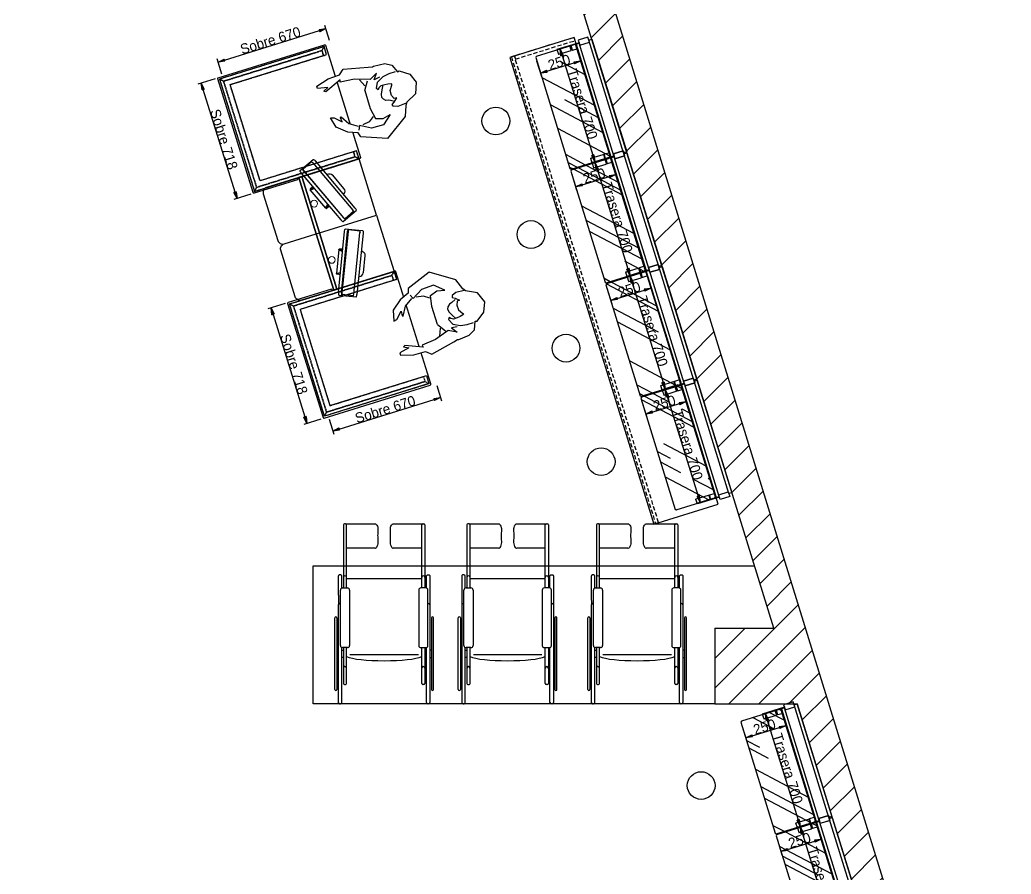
# Model space of a CAD drawing. Header units: inches. Extents: x -159985 to -144881, y -80411 to -63904.
# Drawn here: x -150768 to -144881, y -75707 to -70634 of the extents above; entities that cross this region are included whole.
import ezdxf

# ---------------------------------------------------------------- set-up
doc = ezdxf.new("R2010")
doc.units = ezdxf.units.IN
doc.header["$MEASUREMENT"] = 0
doc.set_wipeout_variables(frame=1)
doc.linetypes.add('Discontinua JB', pattern=[0.75, 0.5, -0.25])
doc.layers.add('7- Kubic Expo Metálica', color=7, linetype='Continuous', true_color=0x9da3a6)
for name, color, linetype in [('_Co MUEBLE CONCEP', 5, 'Continuous'), ('_Co SOMBREADOS', 8, 'Continuous'), ('Cotas bloques dinámicos PM espacio', 250, 'Continuous'), ('Imac JB', 8, 'Continuous'), ('Linea Capa Color 0000 JB', 7, 'Continuous'), ('Linea Capa Color 0008 Gris JB', 8, 'Continuous'), ('Linea Capa Color 0140 Blau Vidre JB', 140, 'Continuous'), ('MOBILIARIO', 42, 'Continuous'), ('PAREDES', 255, 'Continuous'), ('SOMBREADO', 251, 'Continuous')]:
    doc.layers.add(name, color=color, linetype=linetype)
doc.styles.add('Jordi Ava', font='')
doc.styles.get('Jordi Ava').set_extended_font_data('AvantGarde Md BT')
doc.dimstyles.new('Jordi Ava 2015', dxfattribs={"dimtxt": 60, "dimasz": 40, "dimexe": 20, "dimexo": 20, "dimgap": 0.09, "dimtad": 1, "dimdec": 0, "dimzin": 0, "dimdsep": 46, "dimtxsty": 'Jordi Ava', "dimblk": 'CLOSED', "dimcen": 1.5, "dimclrd": 7, "dimclre": 7, "dimclrt": 256, "dimadec": 0, "dimazin": 0, "dimtfac": 0.05, "dimtdec": 0, "dimtofl": 0, "dimtmove": 0, "dimatfit": 3, "dimldrblk": 'CLOSED', "dimfxl": 90, "dimtolj": 1, "dimtzin": 0, "dimlwd": -1, "dimlwe": -1, "dimarcsym": 0})

# ---------------------------------------------------------------- blocks, each defined once
blk = doc.blocks.new('_Closed')
at = {"color": 0, "linetype": 'ByBlock', "lineweight": -2}
for p, q in [((-1, 0.17), (0, 0)), ((-1, 0.17), (-1, -0.17)), ((0, 0), (-1, -0.17)), ((0, 0), (-1, 0))]:
    blk.add_line(p, q, dxfattribs=at)
blk = doc.blocks.new('*D464')
at = {"layer": 'Defpoints', "color": 0, "ltscale": 10, "transparency": 16777216}
for p in [(-149589.7, -70978), (-149691.6, -71009.7), (-149376.4, -71663.5)]:
    blk.add_point(p, dxfattribs=at)
at = {"layer": 'Linea Capa Color 0140 Blau Vidre JB', "color": 7, "ltscale": 10, "transparency": 16777216}
for p, q in [((-149608.8, -70983.9), (-149710.7, -71015.6)), ((-149490.1, -71657), (-149679.7, -71047.9)), ((-149395.5, -71669.5), (-149497.3, -71701.2))]:
    blk.add_line(p, q, dxfattribs=at)
at = {"layer": 'Linea Capa Color 0140 Blau Vidre JB', "color": 7, "ltscale": 10, "transparency": 16777216, "xscale": 40, "yscale": 40, "zscale": 40}
for p, rotation in [((-149691.6, -71009.7), 107.2863674965679), ((-149478.2, -71695.2), 287.2863674965678)]:
    blk.add_blockref('_Closed', p, dxfattribs=dict(at, rotation=rotation))
at = {"layer": 'Linea Capa Color 0140 Blau Vidre JB', "ltscale": 10, "transparency": 16777216, "insert": (-149556.2, -71343.5), "char_height": 60, "attachment_point": 5, "rotation": 287.28637, "style": 'Jordi Ava'}
blk.add_mtext('\\A1;Sobre 718', dxfattribs=at)
blk = doc.blocks.new('*D465')
at = {"layer": 'Defpoints', "color": 0, "ltscale": 10, "transparency": 16777216}
for p in [(-148951.1, -70686), (-148923.1, -70775.8), (-149562.8, -70974.8)]:
    blk.add_point(p, dxfattribs=at)
at = {"layer": 'Linea Capa Color 0140 Blau Vidre JB', "color": 7, "ltscale": 10, "transparency": 16777216}
for p, q in [((-149552.6, -70873.2), (-148989.3, -70697.8)), ((-148929.1, -70756.7), (-148957, -70666.9)), ((-149568.8, -70955.7), (-149596.7, -70866))]:
    blk.add_line(p, q, dxfattribs=at)
at = {"layer": 'Linea Capa Color 0140 Blau Vidre JB', "color": 7, "ltscale": 10, "transparency": 16777216, "xscale": 40, "yscale": 40, "zscale": 40}
for p, rotation in [((-148951.1, -70686), 17.28636749638683), ((-149590.8, -70885), 197.2863674963868)]:
    blk.add_blockref('_Closed', p, dxfattribs=dict(at, rotation=rotation))
at = {"layer": 'Linea Capa Color 0140 Blau Vidre JB', "ltscale": 10, "transparency": 16777216, "insert": (-149279.9, -70756.8), "char_height": 60, "attachment_point": 5, "rotation": 17.28637, "style": 'Jordi Ava'}
blk.add_mtext('\\A1;Sobre 670', dxfattribs=at)
blk = doc.blocks.new('Planta Expo Kubic JB')
at = {"layer": '7- Kubic Expo Metálica', "color": 7}
blk.add_lwpolyline([(348, 577, 0.414214), (318, 607), (28, 607, 0.414214), (-2, 577), (-2, 377), (348, 377)], format="xyb", close=True, dxfattribs=at)
for points in [[(-2, 357), (348, 357), (348, 377), (-2, 377)], [(348, 357), (-2, 357), (-2, 2), (348, 2)]]:
    blk.add_lwpolyline(points, close=True, dxfattribs=at)
at = {"layer": '7- Kubic Expo Metálica', "color": 7, "lineweight": 13, "ltscale": 10}
blk.add_circle((173, 335), 20, dxfattribs=at)
blk = doc.blocks.new('Planta Imac JB 2020')
at = {"layer": 'Imac JB'}
for p, q in [((-197.9, 129.7), (-197.9, 111.1)), ((182.3, 133.7), (-182.3, 133.7)), ((-75.6, 133.7), (-74.4, 155)), ((-73.7, 151.8), (-74.7, 133.7)), ((-72.1, 157), (72.1, 157)), ((-65.3, 133.7), (-71.7, 152.1)), ((-70.2, 155.6), (-62.7, 133.7)), ((70.2, 155.6), (62.7, 133.7)), ((65.3, 133.7), (71.7, 152.1)), ((73.7, 151.8), (74.7, 133.7)), ((75.6, 133.7), (74.4, 155)), ((197.9, 129.7), (197.9, 111.1)), ((-197.9, 111.1), (-197.9, 27.2)), ((-193.1, 44.3), (-193.1, 109.9)), ((-183.4, 112.6), (183.4, 112.6)), ((182.3, 115.2), (-182.3, 115.2)), ((193.1, 44.3), (193.1, 109.9)), ((197.9, 111.1), (197.9, 27.2)), ((184.1, 41.7), (-184.1, 41.7)), ((-183.4, 23.1), (183, 23.1)), ((-74.8, 18), (-74.8, 23.1)), ((-51.4, 0), (51.4, 0)), ((74.8, 18), (74.8, 23.1))]:
    blk.add_line(p, q, dxfattribs=at)
for centre, radius, start, end in [((-72.2, 154.9), 2.12, 19.06239, 176.76741), ((-72.7, 151.8), 1.06, 19.06239, 176.76741), ((72.2, 154.9), 2.12, 3.23259, 160.93761), ((72.7, 151.8), 1.06, 3.23259, 160.93761)]:
    blk.add_arc(centre, radius, start, end, dxfattribs=at)
for centre, major_axis, ratio, start_param, end_param in [((-182.3, 129.7), (-15.6, 0), 0.260994, 4.712389, 6.283185), ((-182.3, 111.1), (-15.6, 0), 0.260994, 4.712389, 6.283185), ((-183.4, 109.9), (-9.68, 0), 0.280083, 4.712389, 6.283185), ((-183.4, 27.2), (-14.5, 0), 0.280083, 0, 1.570832), ((-184.1, 44.3), (-9.02, 0), 0.29004, 0, 1.570796), ((-51.4, 18), (-23.4, 0), 0.769865, 0, 1.570796)]:
    blk.add_ellipse(centre, major_axis=major_axis, ratio=ratio, start_param=start_param, end_param=end_param, dxfattribs=at)
at = {"layer": 'Imac JB', "extrusion": (0, 0, -1)}
for centre, major_axis, ratio, start_param, end_param in [((182.3, 129.7), (15.6, 0), 0.260994, 4.712389, 6.283185), ((182.3, 111.1), (15.6, 0), 0.260994, 4.712389, 6.283185), ((183.4, 109.9), (9.68, 0), 0.280083, 4.712389, 6.283185), ((51.4, 18), (23.4, 0), 0.769865, 0, 1.570796), ((183.4, 27.2), (14.5, 0), 0.280083, 0, 1.600948), ((184.1, 44.3), (9.02, 0), 0.29004, 0, 1.570796)]:
    blk.add_ellipse(centre, major_axis=major_axis, ratio=ratio, start_param=start_param, end_param=end_param, dxfattribs=at)
blk = doc.blocks.new('NM98')
blk.add_wipeout([(80360.4, 32189.4), (80423.7, 32204.8), (80470.9, 32261.6), (80493.8, 32318.7), (80521.4, 32327.9), (80577.1, 32476.3), (80485, 32614.1), (80423.2, 32638.3), (80405.8, 32648.3), (80373.8, 32713.4), (80309.4, 32737.8), (80253.3, 32715.8), (80215.1, 32661), (80217.2, 32649.4), (80169.1, 32629.9), (80148.4, 32591.5), (80142.4, 32524.4), (80144.9, 32517.4), (80106.2, 32346.3), (80132.9, 32315.1), (80135.1, 32243.3), (80155.5, 32167.5), (80171.3, 32166.3), (80184, 32226.2), (80197.7, 32198.6), (80203.8, 32208.7), (80161.6, 32310.1), (80174.6, 32306.4), (80184.1, 32393), (80192.7, 32419.6), (80248.5, 32442.2), (80264.8, 32431.2), (80377.8, 32429.8), (80424.3, 32439.4), (80451.2, 32401.4), (80458.9, 32345.8), (80455.3, 32339.3), (80461, 32336.8), (80424.9, 32282.2), (80372.7, 32251), (80377.5, 32245.3), (80404.2, 32248.1), (80365.9, 32209.3)]).dxf.layer = '_Co SOMBREADOS'
at = {"layer": '_Co SOMBREADOS'}
for p, q in [((80253.3, 32715.8), (80309.4, 32737.8)), ((80309.4, 32737.8), (80373.8, 32713.4)), ((80215.1, 32661), (80253.3, 32715.8)), ((80373.8, 32713.4), (80405.8, 32648.3)), ((80148.4, 32591.5), (80169.1, 32629.9)), ((80169.1, 32629.9), (80217.2, 32649.4)), ((80212.3, 32599.1), (80212.3, 32638.7)), ((80217.2, 32649.4), (80215.1, 32661)), ((80405.8, 32648.3), (80423.2, 32638.3)), ((80410.8, 32642.9), (80414.9, 32590.4)), ((80423.2, 32638.3), (80485, 32614.1)), ((80485, 32614.1), (80577.1, 32476.3)), ((80142.4, 32524.4), (80148.4, 32591.5)), ((80218.2, 32559.3), (80212.3, 32599.1)), ((80240.8, 32518.3), (80218.2, 32559.3)), ((80268.2, 32554.6), (80267.2, 32530.1)), ((80270.8, 32572.4), (80268.2, 32554.6)), ((80275.6, 32596.4), (80270.8, 32572.4)), ((80283, 32594), (80275.6, 32596.4)), ((80310.2, 32575.7), (80283, 32594)), ((80341.1, 32573.8), (80310.2, 32575.7)), ((80362, 32583.8), (80341.1, 32573.8)), ((80364.2, 32599), (80362, 32583.8)), ((80376.3, 32575.2), (80363.7, 32551.1)), ((80383, 32576.8), (80364.2, 32599)), ((80392.6, 32562.5), (80383, 32576.8)), ((80404.6, 32564.6), (80392.6, 32562.5)), ((80414.9, 32590.4), (80404.6, 32564.6)), ((80139.1, 32492.1), (80144.9, 32517.4)), ((80144.9, 32517.4), (80142.4, 32524.4)), ((80222.1, 32503.9), (80186.9, 32527.9)), ((80186.9, 32527.9), (80212.3, 32480.8)), ((80217, 32538.8), (80222.1, 32503.9)), ((80274.8, 32501.7), (80240.8, 32518.3)), ((80291.9, 32530.4), (80266.9, 32545.7)), ((80267.2, 32530.1), (80275.5, 32515.9)), ((80285, 32509.3), (80274.8, 32501.7)), ((80275.5, 32515.9), (80285, 32509.3)), ((80315, 32519.2), (80291.9, 32530.4)), ((80335.1, 32515), (80315, 32519.2)), ((80347.7, 32521), (80335.1, 32515)), ((80358.6, 32533.7), (80347.7, 32521)), ((80363.7, 32551.1), (80358.6, 32533.7)), ((80457.7, 32486.1), (80445.7, 32533.1)), ((80445.7, 32533.1), (80494.2, 32477)), ((80106.2, 32346.3), (80139.1, 32492.1)), ((80212.3, 32480.8), (80184.1, 32393)), ((80239.7, 32438.6), (80196, 32421)), ((80264.8, 32431.2), (80216, 32464.3)), ((80377.8, 32429.8), (80442.4, 32443.1)), ((80442.4, 32443.1), (80457.7, 32486.1)), ((80494.2, 32477), (80490.8, 32402.1)), ((80577.1, 32476.3), (80521.4, 32327.9)), ((80184.1, 32393), (80174.6, 32306.4)), ((80264.8, 32431.2), (80377.8, 32429.8)), ((80428.7, 32433.2), (80451.2, 32401.4)), ((80451.2, 32401.4), (80457.2, 32358.5)), ((80490.8, 32402.1), (80455.3, 32339.3)), ((80132.9, 32315.1), (80106.2, 32346.3)), ((80424.9, 32282.2), (80457, 32330.7)), ((80455.3, 32339.3), (80480.1, 32328.2)), ((80493.8, 32318.7), (80470.9, 32261.6)), ((80521.4, 32327.9), (80493.8, 32318.7)), ((80135.1, 32243.3), (80132.9, 32315.1)), ((80174.6, 32306.4), (80161.6, 32310.1)), ((80161.6, 32310.1), (80203.8, 32208.7)), ((80372.7, 32251), (80424.9, 32282.2)), ((80470.9, 32261.6), (80423.7, 32204.8)), ((80155.5, 32167.5), (80135.1, 32243.3)), ((80184, 32226.2), (80171.3, 32166.3)), ((80197.7, 32198.6), (80184, 32226.2)), ((80203.8, 32208.7), (80197.7, 32198.6)), ((80360.4, 32189.4), (80365.9, 32209.3)), ((80423.7, 32204.8), (80360.4, 32189.4)), ((80365.9, 32209.3), (80404.2, 32248.1)), ((80377.5, 32245.3), (80372.7, 32251)), ((80404.2, 32248.1), (80377.5, 32245.3)), ((80171.3, 32166.3), (80155.5, 32167.5))]:
    blk.add_line(p, q, dxfattribs=at)
blk = doc.blocks.new('*D181')
at = {"layer": 'Cotas bloques dinámicos PM espacio', "color": 7, "ltscale": 10, "transparency": 16777216}
for p, q in [((18, -39), (18, -139)), ((718, -39), (718, -139)), ((58, -119), (678, -119))]:
    blk.add_line(p, q, dxfattribs=at)
at = {"layer": 'Defpoints', "color": 0, "ltscale": 10, "transparency": 16777216}
for p in [(18, -19), (718, -19), (718, -119)]:
    blk.add_point(p, dxfattribs=at)
at = {"layer": 'Cotas bloques dinámicos PM espacio', "color": 7, "ltscale": 10, "transparency": 16777216, "xscale": 40, "yscale": 40, "zscale": 40, "rotation": 180}
blk.add_blockref('_Closed', (18, -119), dxfattribs=at)
at = {"layer": 'Cotas bloques dinámicos PM espacio', "color": 7, "ltscale": 10, "transparency": 16777216, "xscale": 40, "yscale": 40, "zscale": 40}
blk.add_blockref('_Closed', (718, -119), dxfattribs=at)
at = {"layer": 'Cotas bloques dinámicos PM espacio', "ltscale": 10, "transparency": 16777216, "insert": (368, -88.91), "char_height": 60, "attachment_point": 5, "style": 'Jordi Ava'}
blk.add_mtext('\\A1;Trasera 700', dxfattribs=at)
blk = doc.blocks.new('*D179')
at = {"layer": 'Cotas bloques dinámicos PM espacio', "color": 7, "ltscale": 10, "transparency": 16777216}
for p, q in [((43, -22), (140.9, -22)), ((120.9, -232), (120.9, -62)), ((43, -272), (140.9, -272))]:
    blk.add_line(p, q, dxfattribs=at)
at = {"layer": 'Defpoints', "color": 0, "ltscale": 10, "transparency": 16777216}
for p in [(23, -22), (120.9, -22), (23, -272)]:
    blk.add_point(p, dxfattribs=at)
at = {"layer": 'Cotas bloques dinámicos PM espacio', "color": 7, "ltscale": 10, "transparency": 16777216, "xscale": 40, "yscale": 40, "zscale": 40}
for p, rotation in [((120.9, -22), 90), ((120.9, -272), 270)]:
    blk.add_blockref('_Closed', p, dxfattribs=dict(at, rotation=rotation))
at = {"layer": 'Cotas bloques dinámicos PM espacio', "ltscale": 10, "transparency": 16777216, "insert": (90.8, -147), "char_height": 60, "attachment_point": 5, "rotation": 90, "style": 'Jordi Ava'}
blk.add_mtext('\\A1;{\\C140;250}', dxfattribs=at)
blk = doc.blocks.new('*D466')
at = {"layer": 'Defpoints', "color": 0, "ltscale": 10, "transparency": 16777216}
for p in [(-149174.3, -72312.8), (-149062.8, -73030.1), (-148960.9, -72998.4)]:
    blk.add_point(p, dxfattribs=at)
at = {"layer": 'Linea Capa Color 0140 Blau Vidre JB', "color": 7, "ltscale": 10, "transparency": 16777216}
for p, q in [((-149193.4, -72318.8), (-149295.3, -72350.5)), ((-149264.3, -72382.7), (-149074.7, -72991.9)), ((-148980, -73004.3), (-149081.9, -73036))]:
    blk.add_line(p, q, dxfattribs=at)
at = {"layer": 'Linea Capa Color 0140 Blau Vidre JB', "color": 7, "ltscale": 10, "transparency": 16777216, "xscale": 40, "yscale": 40, "zscale": 40}
for p, rotation in [((-149276.2, -72344.5), 107.2863674965678), ((-149062.8, -73030.1), 287.2863674965678)]:
    blk.add_blockref('_Closed', p, dxfattribs=dict(at, rotation=rotation))
at = {"layer": 'Linea Capa Color 0140 Blau Vidre JB', "ltscale": 10, "transparency": 16777216, "insert": (-149140.7, -72678.4), "char_height": 60, "attachment_point": 5, "rotation": 287.28637, "style": 'Jordi Ava'}
blk.add_mtext('\\A1;Sobre 718', dxfattribs=at)
blk = doc.blocks.new('*D467')
at = {"layer": 'Defpoints', "color": 0, "ltscale": 10, "transparency": 16777216}
for p in [(-148297.3, -72786.6), (-148269.4, -72876.4), (-148937.1, -72985.7)]:
    blk.add_point(p, dxfattribs=at)
at = {"layer": 'Linea Capa Color 0140 Blau Vidre JB', "color": 7, "ltscale": 10, "transparency": 16777216}
for p, q in [((-148291.4, -72805.7), (-148263.4, -72895.5)), ((-148870.9, -73063.6), (-148307.6, -72888.3)), ((-148931.1, -73004.8), (-148903.2, -73094.6))]:
    blk.add_line(p, q, dxfattribs=at)
at = {"layer": 'Linea Capa Color 0140 Blau Vidre JB', "color": 7, "ltscale": 10, "transparency": 16777216, "xscale": 40, "yscale": 40, "zscale": 40}
for p, rotation in [((-148269.4, -72876.4), 17.28636749638683), ((-148909.1, -73075.5), 197.2863674963868)]:
    blk.add_blockref('_Closed', p, dxfattribs=dict(at, rotation=rotation))
at = {"layer": 'Linea Capa Color 0140 Blau Vidre JB', "ltscale": 10, "transparency": 16777216, "insert": (-148598.2, -72947.2), "char_height": 60, "attachment_point": 5, "rotation": 17.28637, "style": 'Jordi Ava'}
blk.add_mtext('\\A1;Sobre 670', dxfattribs=at)
blk = doc.blocks.new('*U180')
at = {"layer": 'Linea Capa Color 0140 Blau Vidre JB', "ltscale": 10}
h = blk.add_hatch(dxfattribs=at)
h.set_pattern_fill('AR-RROOF', color=256, scale=10, angle=45, style=0)
h.set_pattern_definition([(45, (-290, 62), (215.526, 574.736), [3810, -508, 1270, -254]), (45, (-140.93, 390.68), (-418.48, 59.27), [762, -83.82, 1524, -190.5]), (45, (-352.86, 304.47), (813.611, 1054.282), [2032, -355.6, 1016, -254])])
h.paths.add_polyline_path([(23, -272), (713, -272), (718, -267), (718, -27), (713, -22), (23, -22), (18, -27), (18, -267)])
at = {"layer": 'Cotas bloques dinámicos PM espacio', "ltscale": 10}
blk.add_circle((313, -609), 82.4, dxfattribs=at)
at = {"layer": 'Linea Capa Color 0000 JB', "ltscale": 50}
for points in [[(45, -59, 0.414214), (43, -57), (17, -57), (17, -52), (43, -52, 0.414214), (45, -50), (45, -24, 0.414214), (43, -22), (17, -22), (17, 0), (30, 0), (30, 60), (0, 60), (0, 0), (15, 0), (15, -137), (43, -137, 0.414214), (45, -135)], [(691, -59, -0.414214), (693, -57), (719, -57), (719, -52), (693, -52, -0.414214), (691, -50), (691, -24, -0.414214), (693, -22), (719, -22), (719, 0), (706, 0), (706, 60), (736, 60), (736, 0), (721, 0), (721, -137), (693, -137, -0.414214), (691, -135)]]:
    blk.add_lwpolyline(points, format="xyb", close=True, dxfattribs=at)
at = {"layer": 'Linea Capa Color 0000 JB', "ltscale": 10}
for points in [[(18, 79), (718, 79), (718, 60), (18, 60)], [(18, -19), (718, -19), (718, 0), (18, 0)]]:
    blk.add_lwpolyline(points, close=True, dxfattribs=at)
at = {"layer": 'Linea Capa Color 0140 Blau Vidre JB', "ltscale": 10}
blk.add_lwpolyline([(23, -272), (713, -272), (718, -267), (718, -27), (713, -22), (23, -22), (18, -27), (18, -267)], close=True, dxfattribs=at)
at = {"layer": 'Cotas bloques dinámicos PM espacio', "ltscale": 10}
dim = blk.add_linear_dim(base=(718, -119), p1=(18, -19), p2=(718, -19), text='Trasera <>', dimstyle='Jordi Ava 2015', dxfattribs=at)
dim.commit()
dim.dimension.update_dxf_attribs({"geometry": '*D181', "text_midpoint": (368, -88.9)})
dim = blk.add_linear_dim(base=(120.9, -22), p1=(23, -272), p2=(23, -22), angle=90, text='{\\C140;<>}', dimstyle='Jordi Ava 2015', dxfattribs=at)
dim.commit()
dim.dimension.update_dxf_attribs({"geometry": '*D179', "text_midpoint": (90.8, -147)})

msp = doc.modelspace()

# ---------------------------------------------------------------- hatches: boundary and pattern name
at = {"layer": 'SOMBREADO'}
h = msp.add_hatch(dxfattribs=at)
h.set_pattern_fill('ANSI31', color=256, scale=1000)
h.set_pattern_definition([(45, (-181418.75, -37255.47), (-88.38835, 88.38835), [])])
h.paths.add_polyline_path([(-157021.1, -63975.2), (-157839.7, -63975.2), (-157839.7, -64303.8), (-157021.1, -64303.8)])
h.paths.add_polyline_path([(-154397.5, -63975.2), (-155688.2, -63975.2), (-155688.2, -64303.8), (-154738.1, -64303.8), (-154738.1, -64333.8), (-154738.1, -65183.8), (-154738.1, -65183.8), (-154738.1, -65213.8), (-154738.1, -65793.4), (-154738.1, -65793.4), (-154738.1, -65823.4), (-153838.6, -65823.4), (-153838.6, -65473.4), (-154397.5, -65473.4)])
h.paths.add_polyline_path([(-151812.2, -65473.4), (-152505.7, -65473.4), (-152505.7, -65823.4), (-152150.1, -65823.4), (-152150.1, -66592.9), (-151669.8, -66592.9), (-151669.8, -66310.2), (-151812.2, -66310.2)])
h.paths.add_polyline_path([(-149385.4, -66310.2), (-150343.3, -66310.2), (-150343.3, -66592.9), (-150217.9, -66592.9), (-149432.4, -66592.9), (-148670.8, -67941.3), (-149105.1, -67941.3), (-149105.1, -68244.6), (-148803.6, -68244.6), (-148803.6, -68101.1), (-148580.5, -68101.1), (-147756.7, -69559.7), (-150657.4, -69559.7), (-150657.4, -69771.8), (-150912, -69771.8), (-150912, -69859.7), (-150657.4, -69859.7), (-150038.5, -69859.7), (-149332.5, -69859.7), (-148626.5, -69859.7), (-147920.5, -69859.7), (-147645.8, -69859.7), (-146290.9, -74245.7), (-146640.9, -74245.7), (-146640.9, -74695.7), (-146212.9, -74695.7), (-146175.4, -74684.1), (-146171.8, -74695.7), (-146151.9, -74695.7), (-145945.3, -75364.5), (-145736.9, -76039), (-145528.5, -76713.6), (-145318.4, -77393.9), (-145236, -78089), (-145179.9, -78561.8), (-145061.2, -79294.6), (-145061.2, -79555.9), (-146090.2, -79555.9), (-146090.2, -79861.2), (-146281.3, -79861.2), (-146281.3, -80361.2), (-144881.3, -80361.2), (-144881.3, -79280.2), (-145249.1, -77008.4), (-147550.2, -69559.4)])
h.paths.add_polyline_path([(-146019.6, -79626.4), (-145061.2, -79626.4), (-145061.2, -79861.2), (-146019.6, -79861.2)], flags=16)
h.paths.add_polyline_path([(-152070.1, -66592.9), (-152150.1, -66592.9), (-152150.1, -69559.7), (-152070.1, -69559.7)])
h.paths.add_polyline_path([(-157070, -68003.9), (-159772.6, -68003.9), (-159772.6, -68153.9), (-157157.9, -68153.9), (-157157.9, -68599.1), (-157070, -68599.1), (-157070, -68153.9)])
h.paths.add_polyline_path([(-153221.9, -79861.2), (-154038.4, -79861.2), (-154038.4, -80361.2), (-153221.9, -80361.2)])
h.paths.add_polyline_path([(-157102.1, -79861.2), (-157279.3, -79861.2), (-157279.3, -80208.5), (-157102.1, -80208.5)])

# ---------------------------------------------------------------- linework, layer by layer
for p, q in [((-148885.1, -74375.8), (-148876.8, -74375.8)), ((-148856.1, -74375.8), (-148846.7, -74375.8)), ((-148353.1, -74375.8), (-148362.6, -74375.8)), ((-148324.2, -74375.8), (-148332.5, -74375.8)), ((-148151.8, -74375.8), (-148143.5, -74375.8)), ((-148122.9, -74375.8), (-148113.5, -74375.8)), ((-147619.9, -74375.8), (-147629.3, -74375.8)), ((-147591, -74375.8), (-147599.2, -74375.8)), ((-147382.8, -74375.8), (-147374.5, -74375.8)), ((-147353.9, -74375.8), (-147344.4, -74375.8)), ((-146850.9, -74375.8), (-146860.3, -74375.8)), ((-146821.9, -74375.8), (-146830.2, -74375.8)), ((-148876.8, -74420.2), (-148885.1, -74420.2)), ((-148846.7, -74420.2), (-148856.1, -74420.2)), ((-148362.6, -74420.2), (-148353.1, -74420.2)), ((-148332.5, -74420.2), (-148324.2, -74420.2)), ((-148143.5, -74420.2), (-148151.8, -74420.2)), ((-148113.5, -74420.2), (-148122.9, -74420.2)), ((-147629.3, -74420.2), (-147619.9, -74420.2)), ((-147599.2, -74420.2), (-147591, -74420.2)), ((-147374.5, -74420.2), (-147382.8, -74420.2)), ((-147344.4, -74420.2), (-147353.9, -74420.2)), ((-146860.3, -74420.2), (-146850.9, -74420.2)), ((-146830.2, -74420.2), (-146821.9, -74420.2))]:
    msp.add_line(p, q)
at = {"ltscale": 10}
for points in [[(-148946.5, -70840.6), (-148961.3, -70792.9), (-149582, -70986), (-149374.6, -71652.5), (-148753.9, -71459.4), (-148768.8, -71411.6), (-149341.7, -71589.9), (-149519.4, -71018.9), (-148946.5, -70840.6)], [(-148353.4, -72746.5), (-148338.5, -72794.2), (-148959.1, -72987.4), (-149166.6, -72320.9), (-148545.9, -72127.7), (-148531.1, -72175.5), (-149104, -72353.8), (-148926.3, -72924.8), (-148353.4, -72746.5)]]:
    msp.add_lwpolyline(points, dxfattribs=at)
at = {"linetype": 'Discontinua JB', "ltscale": 10}
for points in [[(-149362.1, -71628.7), (-149374.6, -71652.5), (-148753.9, -71459.4), (-148777.7, -71446.9)], [(-149142.8, -72333.4), (-149166.6, -72320.9), (-148545.9, -72127.7), (-148558.4, -72151.5)]]:
    msp.add_lwpolyline(points, close=True, dxfattribs=at)
for points in [[(-148827.7, -73951.6), (-148604.6, -73951.6), (-148381.6, -73951.6)], [(-148094.4, -73951.6), (-147871.4, -73951.6), (-147648.4, -73951.6)], [(-147325.4, -73951.6), (-147102.4, -73951.6), (-146879.3, -73951.6)], [(-148401.5, -74405.1), (-148807.7, -74405.1)], [(-147668.3, -74405.1), (-148074.5, -74405.1)], [(-146899.2, -74405.1), (-147305.5, -74405.1)]]:
    msp.add_lwpolyline(points)
for centre, radius, start, end in [((-148840.4, -73633.3), 6.35, 90, 180), ((-148834, -73633.3), 6.35, 0, 90), ((-148375.3, -73633.3), 6.35, 90, 180), ((-148368.9, -73633.3), 6.35, 0, 90), ((-148107.1, -73633.3), 6.35, 90, 180), ((-148100.8, -73633.3), 6.35, 0, 90), ((-147642, -73633.3), 6.35, 90, 180), ((-147635.7, -73633.3), 6.35, 0, 90), ((-147338.1, -73633.3), 6.35, 90, 180), ((-147331.7, -73633.3), 6.35, 0, 90), ((-146873, -73633.3), 6.35, 90, 180), ((-146866.6, -73633.3), 6.35, 0, 90), ((-148837.2, -73944.3), 9.52, 0, 180), ((-148372.1, -73944.3), 9.52, 0, 180), ((-148103.9, -73944.3), 9.52, 0, 180), ((-147638.8, -73944.3), 9.52, 0, 180), ((-147334.9, -73944.3), 9.52, 0, 180), ((-146869.8, -73944.3), 9.52, 0, 180), ((-148851.5, -74020.2), 12.7, 90, 180), ((-148822.9, -74020.2), 12.7, 0, 90), ((-148386.4, -74020.2), 12.7, 90, 180), ((-148357.8, -74020.2), 12.7, 0, 90), ((-148118.2, -74020.2), 12.7, 90, 180), ((-148089.6, -74020.2), 12.7, 0, 90), ((-147653.1, -74020.2), 12.7, 90, 180), ((-147624.5, -74020.2), 12.7, 0, 90), ((-147349.2, -74020.2), 12.7, 90, 180), ((-147320.6, -74020.2), 12.7, 0, 90), ((-146884.1, -74020.2), 12.7, 90, 180), ((-146855.5, -74020.2), 12.7, 0, 90), ((-148869.3, -74107.8), 7.48, 90, 180), ((-148340, -74107.8), 7.48, 0, 90), ((-148136, -74107.8), 7.48, 90, 180), ((-147606.7, -74107.8), 7.48, 0, 90), ((-147367, -74107.8), 7.48, 90, 180), ((-146837.7, -74107.8), 7.48, 0, 90), ((-148891.4, -74185.5), 6.35, 90, 180), ((-148891.4, -74185.5), 6.35, 0, 90), ((-148317.9, -74185.5), 6.35, 90, 180), ((-148317.9, -74185.5), 6.35, 0, 90), ((-148158.1, -74185.5), 6.35, 90, 180), ((-148158.1, -74185.5), 6.35, 0, 90), ((-147584.6, -74185.5), 6.35, 90, 180), ((-147584.6, -74185.5), 6.35, 0, 90), ((-147389.1, -74185.5), 6.35, 90, 180), ((-147389.1, -74185.5), 6.35, 0, 90), ((-146815.6, -74185.5), 6.35, 90, 180), ((-146815.6, -74185.5), 6.35, 0, 90), ((-148851.5, -74349.1), 12.7, 180, 270), ((-148822.9, -74349.1), 12.7, 270, 0), ((-148386.4, -74349.1), 12.7, 180, 270), ((-148357.8, -74349.1), 12.7, 270, 0), ((-148118.2, -74349.1), 12.7, 180, 270), ((-148089.6, -74349.1), 12.7, 270, 0), ((-147653.1, -74349.1), 12.7, 180, 270), ((-147624.5, -74349.1), 12.7, 270, 0), ((-147349.2, -74349.1), 12.7, 180, 270), ((-147320.6, -74349.1), 12.7, 270, 0), ((-146884.1, -74349.1), 12.7, 180, 270), ((-146855.5, -74349.1), 12.7, 270, 0), ((-148837.2, -74483.8), 9.52, 0, 180), ((-148372.1, -74483.8), 9.52, 0, 180), ((-148103.9, -74483.8), 9.52, 0, 180), ((-147638.8, -74483.8), 9.52, 0, 180), ((-147334.9, -74483.8), 9.52, 0, 180), ((-146869.8, -74483.8), 9.52, 0, 180), ((-148840.4, -74574.5), 6.35, 180, 270), ((-148834, -74574.5), 6.35, 270, 0), ((-148375.3, -74574.5), 6.35, 180, 270), ((-148368.9, -74574.5), 6.35, 270, 0), ((-148107.1, -74574.5), 6.35, 180, 270), ((-148100.8, -74574.5), 6.35, 270, 0), ((-147642, -74574.5), 6.35, 180, 270), ((-147635.7, -74574.5), 6.35, 270, 0), ((-147338.1, -74574.5), 6.35, 180, 270), ((-147331.7, -74574.5), 6.35, 270, 0), ((-146873, -74574.5), 6.35, 180, 270), ((-146866.6, -74574.5), 6.35, 270, 0), ((-148891.4, -74610.5), 6.35, 180, 270), ((-148891.4, -74610.5), 6.35, 270, 0), ((-148317.9, -74610.5), 6.35, 180, 270), ((-148317.9, -74610.5), 6.35, 270, 0), ((-148158.1, -74610.5), 6.35, 180, 270), ((-148158.1, -74610.5), 6.35, 270, 0), ((-147584.6, -74610.5), 6.35, 180, 270), ((-147584.6, -74610.5), 6.35, 270, 0), ((-147389.1, -74610.5), 6.35, 180, 270), ((-147389.1, -74610.5), 6.35, 270, 0), ((-146815.6, -74610.5), 6.35, 180, 270), ((-146815.6, -74610.5), 6.35, 270, 0), ((-148869.3, -74688.2), 7.48, 180, 270), ((-148863.6, -74688.2), 7.48, 270, 0), ((-148345.7, -74688.2), 7.48, 180, 270), ((-148340, -74688.2), 7.48, 270, 0), ((-148136, -74688.2), 7.48, 180, 270), ((-148130.4, -74688.2), 7.48, 270, 0), ((-147612.4, -74688.2), 7.48, 180, 270), ((-147606.7, -74688.2), 7.48, 270, 0), ((-147367, -74688.2), 7.48, 180, 270), ((-147361.3, -74688.2), 7.48, 270, 0), ((-146843.4, -74688.2), 7.48, 180, 270), ((-146837.7, -74688.2), 7.48, 270, 0)]:
    msp.add_arc(centre, radius, start, end)
for points, degree in [([(-148846.7, -73633.3), (-148846.7, -73820.4), (-148846.7, -74007.5)], 2), ([(-148834, -73627), (-148837.2, -73627), (-148840.4, -73627)], 2), ([(-148827.7, -74007.5), (-148827.7, -73820.4), (-148827.7, -73633.3)], 2), ([(-148381.6, -74007.5), (-148381.6, -73820.4), (-148381.6, -73633.3)], 2), ([(-148375.3, -73627), (-148372.1, -73627), (-148368.9, -73627)], 2), ([(-148362.6, -73633.3), (-148362.6, -73820.4), (-148362.6, -74007.5)], 2), ([(-148113.5, -73633.3), (-148113.5, -73820.4), (-148113.5, -74007.5)], 2), ([(-148100.8, -73627), (-148103.9, -73627), (-148107.1, -73627)], 2), ([(-148094.4, -74007.5), (-148094.4, -73820.4), (-148094.4, -73633.3)], 2), ([(-147648.4, -74007.5), (-147648.4, -73820.4), (-147648.4, -73633.3)], 2), ([(-147642, -73627), (-147638.8, -73627), (-147635.7, -73627)], 2), ([(-147629.3, -73633.3), (-147629.3, -73820.4), (-147629.3, -74007.5)], 2), ([(-147344.4, -73633.3), (-147344.4, -73820.4), (-147344.4, -74007.5)], 2), ([(-147331.7, -73627), (-147334.9, -73627), (-147338.1, -73627)], 2), ([(-147325.4, -74007.5), (-147325.4, -73820.4), (-147325.4, -73633.3)], 2), ([(-146879.3, -74007.5), (-146879.3, -73820.4), (-146879.3, -73633.3)], 2), ([(-146873, -73627), (-146869.8, -73627), (-146866.6, -73627)], 2), ([(-146860.3, -73633.3), (-146860.3, -73820.4), (-146860.3, -74007.5)], 2), ([(-148864.2, -74349.1), (-148864.2, -74184.7), (-148864.2, -74020.2)], 2), ([(-148851.5, -74007.5), (-148837.2, -74007.5), (-148822.9, -74007.5)], 2), ([(-148810.2, -74020.2), (-148810.2, -74184.7), (-148810.2, -74349.1)], 2), ([(-148399.1, -74020.2), (-148399.1, -74184.7), (-148399.1, -74349.1)], 2), ([(-148357.8, -74007.5), (-148372.1, -74007.5), (-148386.4, -74007.5)], 2), ([(-148345.1, -74349.1), (-148345.1, -74184.7), (-148345.1, -74020.2)], 2), ([(-148130.9, -74349.1), (-148130.9, -74184.7), (-148130.9, -74020.2)], 2), ([(-148118.2, -74007.5), (-148103.9, -74007.5), (-148089.6, -74007.5)], 2), ([(-148076.9, -74020.2), (-148076.9, -74184.7), (-148076.9, -74349.1)], 2), ([(-147665.8, -74020.2), (-147665.8, -74184.7), (-147665.8, -74349.1)], 2), ([(-147624.5, -74007.5), (-147638.8, -74007.5), (-147653.1, -74007.5)], 2), ([(-147611.8, -74349.1), (-147611.8, -74184.7), (-147611.8, -74020.2)], 2), ([(-147361.9, -74349.1), (-147361.9, -74184.7), (-147361.9, -74020.2)], 2), ([(-147349.2, -74007.5), (-147334.9, -74007.5), (-147320.6, -74007.5)], 2), ([(-147307.9, -74020.2), (-147307.9, -74184.7), (-147307.9, -74349.1)], 2), ([(-146896.8, -74020.2), (-146896.8, -74184.7), (-146896.8, -74349.1)], 2), ([(-146855.5, -74007.5), (-146869.8, -74007.5), (-146884.1, -74007.5)], 2), ([(-146842.8, -74349.1), (-146842.8, -74184.7), (-146842.8, -74020.2)], 2), ([(-148876.8, -74107.8), (-148876.8, -74398), (-148876.8, -74688.2)], 2), ([(-148864.2, -74100.3), (-148866.7, -74100.3), (-148869.3, -74100.3)], 2), ([(-148345.1, -74100.3), (-148342.5, -74100.3), (-148340, -74100.3)], 2), ([(-148332.5, -74107.8), (-148332.5, -74398), (-148332.5, -74688.2)], 2), ([(-148143.5, -74107.8), (-148143.5, -74398), (-148143.5, -74688.2)], 2), ([(-148130.9, -74100.3), (-148133.5, -74100.3), (-148136, -74100.3)], 2), ([(-147611.8, -74100.3), (-147609.3, -74100.3), (-147606.7, -74100.3)], 2), ([(-147599.2, -74107.8), (-147599.2, -74398), (-147599.2, -74688.2)], 2), ([(-147374.5, -74107.8), (-147374.5, -74398), (-147374.5, -74688.2)], 2), ([(-147361.9, -74100.3), (-147364.5, -74100.3), (-147367, -74100.3)], 2), ([(-146842.8, -74100.3), (-146840.3, -74100.3), (-146837.7, -74100.3)], 2), ([(-146830.2, -74107.8), (-146830.2, -74398), (-146830.2, -74688.2)], 2), ([(-148897.8, -74610.5), (-148897.8, -74398), (-148897.8, -74185.5)], 2), ([(-148885.1, -74185.5), (-148885.1, -74398), (-148885.1, -74610.5)], 2), ([(-148324.2, -74185.5), (-148324.2, -74398), (-148324.2, -74610.5)], 2), ([(-148311.5, -74610.5), (-148311.5, -74398), (-148311.5, -74185.5)], 2), ([(-148164.5, -74610.5), (-148164.5, -74398), (-148164.5, -74185.5)], 2), ([(-148151.8, -74185.5), (-148151.8, -74398), (-148151.8, -74610.5)], 2), ([(-147591, -74185.5), (-147591, -74398), (-147591, -74610.5)], 2), ([(-147578.3, -74610.5), (-147578.3, -74398), (-147578.3, -74185.5)], 2), ([(-147395.5, -74610.5), (-147395.5, -74398), (-147395.5, -74185.5)], 2), ([(-147382.8, -74185.5), (-147382.8, -74398), (-147382.8, -74610.5)], 2), ([(-146821.9, -74185.5), (-146821.9, -74398), (-146821.9, -74610.5)], 2), ([(-146809.2, -74610.5), (-146809.2, -74398), (-146809.2, -74185.5)], 2), ([(-148856.1, -74688.2), (-148856.1, -74524.6), (-148856.1, -74361)], 2), ([(-148822.9, -74361.8), (-148837.2, -74361.8), (-148851.5, -74361.8)], 2), ([(-148846.7, -74361.8), (-148846.7, -74468.2), (-148846.7, -74574.5)], 2), ([(-148827.7, -74574.5), (-148827.7, -74468.2), (-148827.7, -74361.8)], 2), ([(-148386.4, -74361.8), (-148372.1, -74361.8), (-148357.8, -74361.8)], 2), ([(-148381.6, -74574.5), (-148381.6, -74468.2), (-148381.6, -74361.8)], 2), ([(-148362.6, -74361.8), (-148362.6, -74468.2), (-148362.6, -74574.5)], 2), ([(-148353.1, -74688.2), (-148353.1, -74524.6), (-148353.1, -74361)], 2), ([(-148122.9, -74688.2), (-148122.9, -74524.6), (-148122.9, -74361)], 2), ([(-148089.6, -74361.8), (-148103.9, -74361.8), (-148118.2, -74361.8)], 2), ([(-148113.5, -74361.8), (-148113.5, -74468.2), (-148113.5, -74574.5)], 2), ([(-148094.4, -74574.5), (-148094.4, -74468.2), (-148094.4, -74361.8)], 2), ([(-147653.1, -74361.8), (-147638.8, -74361.8), (-147624.5, -74361.8)], 2), ([(-147648.4, -74574.5), (-147648.4, -74468.2), (-147648.4, -74361.8)], 2), ([(-147629.3, -74361.8), (-147629.3, -74468.2), (-147629.3, -74574.5)], 2), ([(-147619.9, -74688.2), (-147619.9, -74524.6), (-147619.9, -74361)], 2), ([(-147353.9, -74688.2), (-147353.9, -74524.6), (-147353.9, -74361)], 2), ([(-147320.6, -74361.8), (-147334.9, -74361.8), (-147349.2, -74361.8)], 2), ([(-147344.4, -74361.8), (-147344.4, -74468.2), (-147344.4, -74574.5)], 2), ([(-147325.4, -74574.5), (-147325.4, -74468.2), (-147325.4, -74361.8)], 2), ([(-146884.1, -74361.8), (-146869.8, -74361.8), (-146855.5, -74361.8)], 2), ([(-146879.3, -74574.5), (-146879.3, -74468.2), (-146879.3, -74361.8)], 2), ([(-146860.3, -74361.8), (-146860.3, -74468.2), (-146860.3, -74574.5)], 2), ([(-146850.9, -74688.2), (-146850.9, -74524.6), (-146850.9, -74361)], 2), ([(-148827.7, -74415), (-148793.5, -74429.8), (-148707, -74439.8), (-148604.6, -74439.2)], 3), ([(-148604.6, -74439.2), (-148502.3, -74439.8), (-148415.7, -74429.8), (-148381.6, -74415)], 3), ([(-148094.4, -74415), (-148060.3, -74429.8), (-147973.7, -74439.8), (-147871.4, -74439.2)], 3), ([(-147871.4, -74439.2), (-147769, -74439.8), (-147682.5, -74429.8), (-147648.4, -74415)], 3), ([(-147325.4, -74415), (-147291.3, -74429.8), (-147204.7, -74439.8), (-147102.4, -74439.2)], 3), ([(-147102.4, -74439.2), (-147000, -74439.8), (-146913.5, -74429.8), (-146879.3, -74415)], 3), ([(-148840.4, -74580.9), (-148837.2, -74580.9), (-148834, -74580.9)], 2), ([(-148368.9, -74580.9), (-148372.1, -74580.9), (-148375.3, -74580.9)], 2), ([(-148107.1, -74580.9), (-148103.9, -74580.9), (-148100.8, -74580.9)], 2), ([(-147635.7, -74580.9), (-147638.8, -74580.9), (-147642, -74580.9)], 2), ([(-147338.1, -74580.9), (-147334.9, -74580.9), (-147331.7, -74580.9)], 2), ([(-146866.6, -74580.9), (-146869.8, -74580.9), (-146873, -74580.9)], 2), ([(-148869.3, -74695.7), (-148866.4, -74695.7), (-148863.6, -74695.7)], 2), ([(-148340, -74695.7), (-148342.8, -74695.7), (-148345.7, -74695.7)], 2), ([(-148136, -74695.7), (-148133.2, -74695.7), (-148130.4, -74695.7)], 2), ([(-147606.7, -74695.7), (-147609.6, -74695.7), (-147612.4, -74695.7)], 2), ([(-147367, -74695.7), (-147364.2, -74695.7), (-147361.3, -74695.7)], 2), ([(-146837.7, -74695.7), (-146840.5, -74695.7), (-146843.4, -74695.7)], 2)]:
    msp.add_open_spline(points, degree=degree)
for points, weights, knots in [([(-148834, -73627), (-148739.9, -73627), (-148653.4, -73627), (-148642.7, -73627), (-148642.7, -73637.8), (-148642.7, -73699.3), (-148642.7, -73760.9), (-148642.7, -73771.6), (-148653.4, -73771.6), (-148739.9, -73771.6), (-148827.7, -73771.6)], [1, 1, 1, 0.707106781187, 1, 1, 1, 0.707106781187, 1, 1, 0.958261583788], [-7.333824, -7.333824, -7.333824, -3.950099, -3.950099, -3.894552, -3.894552, -3.490499, -3.490499, -3.434952, -3.434952, -0.051227, -0.051227, -0.051227]), ([(-148381.6, -73771.6), (-148469.3, -73771.6), (-148555.8, -73771.6), (-148566.6, -73771.6), (-148566.6, -73760.9), (-148566.6, -73699.3), (-148566.6, -73637.8), (-148566.6, -73627), (-148555.8, -73627), (-148469.3, -73627), (-148375.3, -73627)], [0.958261583788, 1, 1, 0.707106781187, 1, 1, 1, 0.707106781187, 1, 1, 1], [0, 0, 0, 3.383725, 3.383725, 3.439271, 3.439271, 3.843325, 3.843325, 3.898871, 3.898871, 7.282596, 7.282596, 7.282596]), ([(-148100.8, -73627), (-148006.7, -73627), (-147920.2, -73627), (-147909.4, -73627), (-147909.4, -73637.8), (-147909.4, -73699.3), (-147909.4, -73760.9), (-147909.4, -73771.6), (-147920.2, -73771.6), (-148006.7, -73771.6), (-148094.4, -73771.6)], [1, 1, 1, 0.707106781187, 1, 1, 1, 0.707106781187, 1, 1, 0.958261583788], [-7.333824, -7.333824, -7.333824, -3.950099, -3.950099, -3.894552, -3.894552, -3.490499, -3.490499, -3.434952, -3.434952, -0.051227, -0.051227, -0.051227]), ([(-147648.4, -73771.6), (-147736.1, -73771.6), (-147822.6, -73771.6), (-147833.4, -73771.6), (-147833.4, -73760.9), (-147833.4, -73699.3), (-147833.4, -73637.8), (-147833.4, -73627), (-147822.6, -73627), (-147736.1, -73627), (-147642, -73627)], [0.958261583788, 1, 1, 0.707106781187, 1, 1, 1, 0.707106781187, 1, 1, 1], [0, 0, 0, 3.383725, 3.383725, 3.439271, 3.439271, 3.843325, 3.843325, 3.898871, 3.898871, 7.282596, 7.282596, 7.282596]), ([(-147331.7, -73627), (-147237.6, -73627), (-147151.2, -73627), (-147140.4, -73627), (-147140.4, -73637.8), (-147140.4, -73699.3), (-147140.4, -73760.9), (-147140.4, -73771.6), (-147151.2, -73771.6), (-147237.6, -73771.6), (-147325.4, -73771.6)], [1, 1, 1, 0.707106781187, 1, 1, 1, 0.707106781187, 1, 1, 0.958261583788], [-7.333824, -7.333824, -7.333824, -3.950099, -3.950099, -3.894552, -3.894552, -3.490499, -3.490499, -3.434952, -3.434952, -0.051227, -0.051227, -0.051227]), ([(-146879.3, -73771.6), (-146967.1, -73771.6), (-147053.6, -73771.6), (-147064.3, -73771.6), (-147064.3, -73760.9), (-147064.3, -73699.3), (-147064.3, -73637.8), (-147064.3, -73627), (-147053.6, -73627), (-146967.1, -73627), (-146873, -73627)], [0.958261583788, 1, 1, 0.707106781187, 1, 1, 1, 0.707106781187, 1, 1, 1], [0, 0, 0, 3.383725, 3.383725, 3.439271, 3.439271, 3.843325, 3.843325, 3.898871, 3.898871, 7.282596, 7.282596, 7.282596]), ([(-148856.1, -74008.4), (-148856.1, -73973.7), (-148856.1, -73936.6), (-148856.1, -73929.1), (-148869.3, -73929.1), (-148876.8, -73929.1), (-148876.8, -73936.6), (-148876.8, -74028.8), (-148876.6, -74107.8)], [1, 1, 1, 0.707106781187, 1, 0.707106781187, 1, 1, 0.924778180912], [3.18044, 3.18044, 3.18044, 3.948312, 3.948312, 4.009922, 4.009922, 4.048558, 4.048558, 5.956621, 5.956621, 5.956621]), ([(-148353.1, -74008.4), (-148353.1, -73973.7), (-148353.1, -73936.6), (-148353.1, -73929.1), (-148340, -73929.1), (-148332.5, -73929.1), (-148332.5, -73936.6), (-148332.5, -74028.8), (-148332.7, -74107.8)], [1, 1, 1, 0.707106781187, 1, 0.707106781187, 1, 1, 0.924778180912], [3.18044, 3.18044, 3.18044, 3.948312, 3.948312, 4.009922, 4.009922, 4.048558, 4.048558, 5.956621, 5.956621, 5.956621]), ([(-148122.9, -74008.4), (-148122.9, -73973.7), (-148122.9, -73936.6), (-148122.9, -73929.1), (-148136, -73929.1), (-148143.5, -73929.1), (-148143.5, -73936.6), (-148143.5, -74028.8), (-148143.3, -74107.8)], [1, 1, 1, 0.707106781187, 1, 0.707106781187, 1, 1, 0.924778180912], [3.18044, 3.18044, 3.18044, 3.948312, 3.948312, 4.009922, 4.009922, 4.048558, 4.048558, 5.956621, 5.956621, 5.956621]), ([(-147619.9, -74008.4), (-147619.9, -73973.7), (-147619.9, -73936.6), (-147619.9, -73929.1), (-147606.7, -73929.1), (-147599.2, -73929.1), (-147599.2, -73936.6), (-147599.2, -74028.8), (-147599.4, -74107.8)], [1, 1, 1, 0.707106781187, 1, 0.707106781187, 1, 1, 0.924778180912], [3.18044, 3.18044, 3.18044, 3.948312, 3.948312, 4.009922, 4.009922, 4.048558, 4.048558, 5.956621, 5.956621, 5.956621]), ([(-147353.9, -74008.4), (-147353.9, -73973.7), (-147353.9, -73936.6), (-147353.9, -73929.1), (-147367, -73929.1), (-147374.5, -73929.1), (-147374.5, -73936.6), (-147374.5, -74028.8), (-147374.3, -74107.8)], [1, 1, 1, 0.707106781187, 1, 0.707106781187, 1, 1, 0.924778180912], [3.18044, 3.18044, 3.18044, 3.948312, 3.948312, 4.009922, 4.009922, 4.048558, 4.048558, 5.956621, 5.956621, 5.956621]), ([(-146850.9, -74008.4), (-146850.9, -73973.7), (-146850.9, -73936.6), (-146850.9, -73929.1), (-146837.7, -73929.1), (-146830.2, -73929.1), (-146830.2, -73936.6), (-146830.2, -74028.8), (-146830.4, -74107.8)], [1, 1, 1, 0.707106781187, 1, 0.707106781187, 1, 1, 0.924778180912], [3.18044, 3.18044, 3.18044, 3.948312, 3.948312, 4.009922, 4.009922, 4.048558, 4.048558, 5.956621, 5.956621, 5.956621])]:
    msp.add_rational_spline(points, weights, degree=2, knots=knots)
at = {"layer": 'Linea Capa Color 0000 JB', "ltscale": 10}
msp.add_lwpolyline([(-147858.9, -70857.2), (-147002.9, -73628), (-146620.8, -73509.9), (-147476.7, -70739.1)], close=True, dxfattribs=at)
at = {"layer": 'Linea Capa Color 0000 JB', "linetype": 'Discontinua JB', "ltscale": 10}
for points in [[(-149582, -70986), (-149558.2, -70998.5), (-148973.8, -70816.7), (-148961.3, -70792.9)], [(-149558.2, -70998.5), (-149362.1, -71628.7), (-148777.7, -71446.9), (-148786.9, -71417.3), (-149341.7, -71589.9), (-149519.4, -71018.9), (-148964.6, -70846.3), (-148973.8, -70816.7)], [(-148973.8, -70816.7), (-148964.6, -70846.3), (-148946.5, -70840.6), (-148961.3, -70792.9)], [(-149582, -70986), (-149374.6, -71652.5), (-149362.1, -71628.7), (-149558.2, -70998.5)], [(-148786.9, -71417.3), (-148777.7, -71446.9), (-148753.9, -71459.4), (-148768.8, -71411.6)], [(-148946.6, -72963.6), (-149142.8, -72333.4), (-148558.4, -72151.5), (-148549.2, -72181.1), (-149104, -72353.8), (-148926.3, -72924.8), (-148371.5, -72752.1), (-148362.3, -72781.7)], [(-148549.2, -72181.1), (-148558.4, -72151.5), (-148545.9, -72127.7), (-148531.1, -72175.5)], [(-148959.1, -72987.4), (-149166.6, -72320.9), (-149142.8, -72333.4), (-148946.6, -72963.6)], [(-148959.1, -72987.4), (-148946.6, -72963.6), (-148362.3, -72781.7), (-148338.5, -72794.2)]]:
    msp.add_lwpolyline(points, close=True, dxfattribs=at)
at = {"layer": 'Linea Capa Color 0008 Gris JB', "linetype": 'Discontinua JB', "ltscale": 50}
for points in [[(-147825.6, -70866.8), (-147471.1, -70757.3), (-147476.7, -70739.1), (-147831.2, -70848.6)], [(-147849.3, -70854.2), (-146993.4, -73625), (-146975.2, -73619.4), (-147831.2, -70848.6)]]:
    msp.add_lwpolyline(points, close=True, dxfattribs=at)
at = {"layer": 'Linea Capa Color 0140 Blau Vidre JB', "color": 140}
for points in [[(-149112.9, -71571.1, 0.414214), (-149119.5, -71583.6), (-149376.4, -71663.5, -0.414214), (-149382.6, -71660.2), (-149593, -70984.2, -0.414214), (-149589.7, -70978), (-148959.5, -70781.9, -0.414214), (-148953.3, -70785.1), (-148745.9, -71451.6, -0.414214), (-148749.1, -71457.9)], [(-148904.9, -72239.5, -0.414214), (-148917.4, -72232.9), (-149174.3, -72312.8, 0.414214), (-149177.6, -72319.1), (-148967.2, -72995.1, 0.414214), (-148960.9, -72998.4), (-148330.8, -72802.3, 0.414214), (-148327.5, -72796), (-148534.9, -72129.5, 0.414214), (-148541.1, -72126.3)]]:
    msp.add_lwpolyline(points, format="xyb", close=True, dxfattribs=at)
at = {"layer": 'MOBILIARIO'}
for p, q in [((-149025.2, -74695.7), (-149025.2, -73876)), ((-149025.2, -73876), (-146405.1, -73876)), ((-146640.9, -74695.7), (-149025.2, -74695.7))]:
    msp.add_line(p, q, dxfattribs=at)
at = {"layer": 'PAREDES'}
for p, q in [((-145249.1, -77008.4), (-147550.2, -69559.4)), ((-146290.9, -74245.7), (-147645.8, -69859.7)), ((-146640.9, -74245.7), (-146290.9, -74245.7)), ((-146640.9, -74245.7), (-146640.9, -74695.7)), ((-146640.9, -74695.7), (-146151.9, -74695.7)), ((-145424.8, -77049.5), (-146151.9, -74695.7))]:
    msp.add_line(p, q, dxfattribs=at)

# ---------------------------------------------------------------- block references
at = {"rotation": 107.286367496055}
msp.add_blockref('Planta Expo Kubic JB', (-148648.6, -71791), dxfattribs=at)
at = {"xscale": -1, "rotation": 107.286367496055}
msp.add_blockref('Planta Expo Kubic JB', (-148647.4, -71794.9), dxfattribs=at)
at = {"layer": '_Co MUEBLE CONCEP'}
for p, rotation in [((-147451.8, -70755.5), 287.1667599528304), ((-147243.4, -71430), 287.1667599528304), ((-147035, -72104.6), 287.1667599528304), ((-146826.6, -72779.1), 287.1667599528304), ((-146232.7, -74701.8), 287.1667599528302), ((-146024.3, -75376.3), 287.1667599528302)]:
    msp.add_blockref('*U180', p, dxfattribs=dict(at, rotation=rotation))
at = {"layer": 'Linea Capa Color 0000 JB', "ltscale": 10, "rotation": 130.2533875774534}
msp.add_blockref('Planta Imac JB 2020', (-148876.8, -71596.4, 0), dxfattribs=at)
at = {"layer": 'Linea Capa Color 0000 JB', "ltscale": 10, "xscale": -1, "rotation": 84.31934741465652}
msp.add_blockref('Planta Imac JB 2020', (-148724.8, -72084.6, 0), dxfattribs=at)

# ---------------------------------------------------------------- dimensions: what is measured, and where the dimension line sits
at = {"layer": 'Linea Capa Color 0140 Blau Vidre JB', "ltscale": 10}
for base, p1, p2, angle, picture, middle in [((-148951.1, -70686), (-149562.8, -70974.8), (-148923.1, -70775.8), 197.28637, '*D465', (-149279.9, -70756.8)), ((-149691.6, -71009.7), (-149376.4, -71663.5), (-149589.7, -70978), 107.28637, '*D464', (-149556.2, -71343.5)), ((-149062.8, -73030.1), (-149174.3, -72312.8), (-148960.9, -72998.4), 287.28637, '*D466', (-149140.7, -72678.4)), ((-148269.4, -72876.4), (-148937.1, -72985.7), (-148297.3, -72786.6), 197.28637, '*D467', (-148598.2, -72947.2))]:
    dim = msp.add_linear_dim(base=base, p1=p1, p2=p2, angle=angle, text='Sobre <>', dimstyle='Jordi Ava 2015', dxfattribs=at)
    dim.commit()
    dim.dimension.update_dxf_attribs({"geometry": picture, "text_midpoint": middle})

# ---------------------------------------------------------------- next in the draw order: block references
at = {"layer": '_Co MUEBLE CONCEP', "rotation": 287.286367496055}
msp.add_blockref('NM98', (-203536.7, -4050.4), dxfattribs=at)
at = {"layer": '_Co MUEBLE CONCEP', "xscale": -1, "rotation": 287.286367496055}
msp.add_blockref('NM98', (-155403.1, -158719.3), dxfattribs=at)

doc.saveas('drawing.dxf')
